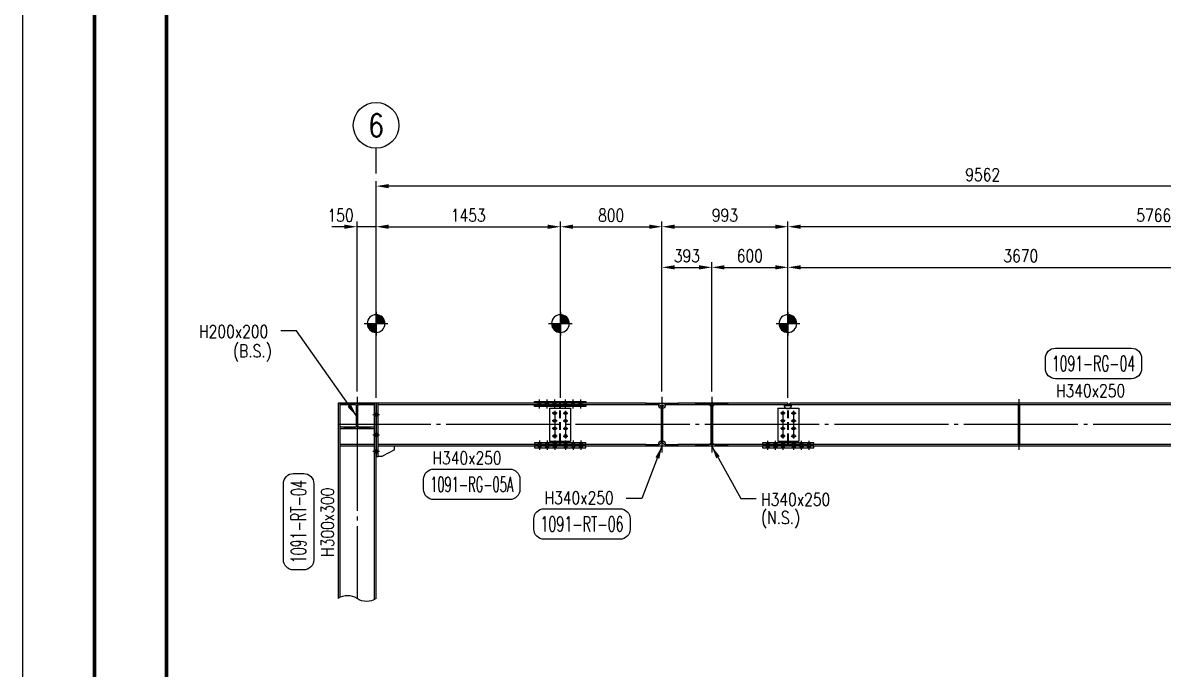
# Model space of a CAD drawing. Header units: millimetres. Extents: x 0 to 232280, y -26939 to 23794.
# Drawn here: x 198640 to 207628, y 13342 to 18436 of the extents above; entities that cross this region are included whole.
import ezdxf
from ezdxf.enums import TextEntityAlignment as Align

# ---------------------------------------------------------------- set-up
doc = ezdxf.new("R2010")
doc.units = ezdxf.units.MM
doc.header["$LTSCALE"] = 30
doc.linetypes.add('JNK-CENTER', pattern=[34, 30, -1.5, 1, -1.5])
doc.linetypes.add('JNK-HIDDEN', pattern=[3, 2, -1])
for name, color, linetype in [('CEN-R', 1, 'JNK-CENTER'), ('CON-C', 4, 'Continuous'), ('CON-G', 3, 'Continuous'), ('CON-W', 7, 'Continuous'), ('CON-Y', 2, 'Continuous'), ('CONT-Y', 2, 'Continuous'), ('Dim-W', 7, 'Continuous'), ('HID-Y', 2, 'JNK-HIDDEN'), ('STL-OBJT', 7, 'Continuous')]:
    doc.layers.add(name, color=color, linetype=linetype)
doc.styles.add('SIMPLEX', font='simplex.shx', dxfattribs={"width": 0.8})
doc.dimstyles.new('DIM40', dxfattribs={"dimscale": 40, "dimtxt": 2.5, "dimasz": 2.5, "dimexe": 1, "dimexo": 1, "dimgap": 1, "dimtad": 1, "dimdec": 0, "dimdsep": 46, "dimtxsty": 'SIMPLEX', "dimcen": 0, "dimclrd": 7, "dimclre": 7, "dimclrt": 2, "dimadec": 1, "dimazin": 2, "dimtfac": 1, "dimtdec": 0, "dimtix": 1, "dimtmove": 2, "dimatfit": 2, "dimfxl": 1, "dimtolj": 1, "dimtzin": 0, "dimarcsym": 1})

# ---------------------------------------------------------------- blocks, each defined once
blk = doc.blocks.new('TITLE')
at = {"color": 7}
blk.add_line((0, 0), (0, 594.85), dxfattribs=at)
at = {"color": 7, "const_width": 0.707}
for points in [[(14.15, 577.17), (14.15, 17.68)], [(28.29, 17.68), (28.29, 577.52)]]:
    blk.add_lwpolyline(points, dxfattribs=at)
blk = doc.blocks.new('col-row')
at = {"layer": 'CON-Y'}
blk.add_line((-3, 0), (-8, 0), dxfattribs=at)
blk.add_circle((-12.5, 0), 4.5, dxfattribs=at)
at = {"layer": 'CON-C', "style": 'SIMPLEX', "width": 0.8}
blk.add_attdef('A', text='', height=4.5, dxfattribs=at).set_placement((-12.5, 0), align=Align.MIDDLE_CENTER)
blk = doc.blocks.new('DUCT-TAG')
at = {"layer": 'CON-G'}
blk.add_lwpolyline([(-9.49, -1), (-9.49, 1, -0.414214), (-7.49, 3), (7.49, 3, -0.414214), (9.49, 1), (9.49, -1, -0.414214), (7.49, -3), (-7.49, -3, -0.414214)], format="xyb", close=True, dxfattribs=at)
at = {"layer": 'CON-G', "style": 'SIMPLEX', "width": 1.246304}
blk.add_attdef('NAME', text='', height=3, dxfattribs=at).set_placement((-8.19, -1.5), (8.19, -1.5), align=Align.FIT)
at = {"layer": 'CON-Y', "style": 'SIMPLEX'}
blk.add_attdef('ELEVATION', text='', height=2, dxfattribs=at).set_placement((0, -6.02), align=Align.CENTER)
blk = doc.blocks.new('A$C1D9C7FCA')
at = {"layer": 'CON-W'}
h = blk.add_hatch(color=256, dxfattribs=at)
h.paths.add_polyline_path([(40, 28.3), (40, 16.3), (28.5, 16.3), (28.5, 28.3)])
h.paths.add_polyline_path([(51.5, 28.3), (51.5, 16.3), (40, 16.3), (40, 28.3)])
h.paths.add_polyline_path([(51.5, 28.3), (40, 28.3), (40, 42.3), (51.5, 42.3)])
h.paths.add_polyline_path([(40, 28.3), (28.5, 28.3), (28.5, 42.3), (40, 42.3)])
h.paths.add_polyline_path([(40, 42.3), (28.5, 42.3), (28.5, 54.3), (40, 54.3)])
h.paths.add_polyline_path([(51.5, 42.3), (40, 42.3), (40, 54.3), (51.5, 54.3)])
h = blk.add_hatch(color=256, dxfattribs=at)
h.paths.add_polyline_path([(100, 28.3), (100, 16.3), (88.5, 16.3), (88.5, 28.3)])
h.paths.add_polyline_path([(111.5, 28.3), (111.5, 16.3), (100, 16.3), (100, 28.3)])
h.paths.add_polyline_path([(111.5, 28.3), (100, 28.3), (100, 42.3), (111.5, 42.3)])
h.paths.add_polyline_path([(100, 28.3), (88.5, 28.3), (88.5, 42.3), (100, 42.3)])
h.paths.add_polyline_path([(100, 42.3), (88.5, 42.3), (88.5, 54.3), (100, 54.3)])
h.paths.add_polyline_path([(111.5, 42.3), (100, 42.3), (100, 54.3), (111.5, 54.3)])
h = blk.add_hatch(color=256, dxfattribs=at)
h.paths.add_polyline_path([(160, 28.3), (160, 16.3), (148.5, 16.3), (148.5, 28.3)])
h.paths.add_polyline_path([(171.5, 28.3), (171.5, 16.3), (160, 16.3), (160, 28.3)])
h.paths.add_polyline_path([(171.5, 28.3), (160, 28.3), (160, 42.3), (171.5, 42.3)])
h.paths.add_polyline_path([(160, 28.3), (148.5, 28.3), (148.5, 42.3), (160, 42.3)])
h.paths.add_polyline_path([(160, 42.3), (148.5, 42.3), (148.5, 54.3), (160, 54.3)])
h.paths.add_polyline_path([(171.5, 42.3), (160, 42.3), (160, 54.3), (171.5, 54.3)])
h = blk.add_hatch(color=256, dxfattribs=at)
h.paths.add_polyline_path([(245, 28.3), (245, 16.3), (233.5, 16.3), (233.5, 28.3)])
h.paths.add_polyline_path([(256.5, 28.3), (256.5, 16.3), (245, 16.3), (245, 28.3)])
h.paths.add_polyline_path([(256.5, 28.3), (245, 28.3), (245, 42.3), (256.5, 42.3)])
h.paths.add_polyline_path([(245, 28.3), (233.5, 28.3), (233.5, 42.3), (245, 42.3)])
h.paths.add_polyline_path([(245, 42.3), (233.5, 42.3), (233.5, 54.3), (245, 54.3)])
h.paths.add_polyline_path([(256.5, 42.3), (245, 42.3), (245, 54.3), (256.5, 54.3)])
h = blk.add_hatch(color=256, dxfattribs=at)
h.paths.add_polyline_path([(305, 28.3), (305, 16.3), (293.5, 16.3), (293.5, 28.3)])
h.paths.add_polyline_path([(316.5, 28.3), (316.5, 16.3), (305, 16.3), (305, 28.3)])
h.paths.add_polyline_path([(316.5, 28.3), (305, 28.3), (305, 42.3), (316.5, 42.3)])
h.paths.add_polyline_path([(305, 28.3), (293.5, 28.3), (293.5, 42.3), (305, 42.3)])
h.paths.add_polyline_path([(305, 42.3), (293.5, 42.3), (293.5, 54.3), (305, 54.3)])
h.paths.add_polyline_path([(316.5, 42.3), (305, 42.3), (305, 54.3), (316.5, 54.3)])
h = blk.add_hatch(color=256, dxfattribs=at)
h.paths.add_polyline_path([(365, 28.3), (365, 16.3), (353.5, 16.3), (353.5, 28.3)])
h.paths.add_polyline_path([(376.5, 28.3), (376.5, 16.3), (365, 16.3), (365, 28.3)])
h.paths.add_polyline_path([(376.5, 28.3), (365, 28.3), (365, 42.3), (376.5, 42.3)])
h.paths.add_polyline_path([(365, 28.3), (353.5, 28.3), (353.5, 42.3), (365, 42.3)])
h.paths.add_polyline_path([(365, 42.3), (353.5, 42.3), (353.5, 54.3), (365, 54.3)])
h.paths.add_polyline_path([(376.5, 42.3), (365, 42.3), (365, 54.3), (376.5, 54.3)])
at = {"layer": 'CEN-R'}
for p, q in [((179.2, 288.3), (140.8, 288.3)), ((179.2, 288.3), (140.8, 288.3)), ((160, 307.4), (160, 89.1)), ((225.8, 288.3), (264.2, 288.3)), ((225.8, 288.3), (264.2, 288.3)), ((245, 307.4), (245, 89.1)), ((179.2, 228.3), (140.8, 228.3)), ((225.8, 228.3), (264.2, 228.3)), ((179.2, 168.3), (140.8, 168.3)), ((179.2, 108.3), (140.8, 108.3)), ((179.2, 108.3), (140.8, 108.3)), ((160, 127.4), (160, 89.1)), ((225.8, 168.3), (264.2, 168.3)), ((225.8, 108.3), (264.2, 108.3)), ((225.8, 108.3), (264.2, 108.3)), ((245, 127.4), (245, 89.1)), ((40, 71.7), (40, 0)), ((100, 71.7), (100, 0)), ((160, 71.7), (160, 0)), ((245, 71.7), (245, 0)), ((305, 71.7), (305, 0)), ((365, 71.7), (365, 0))]:
    blk.add_line(p, q, dxfattribs=at)
at = {"layer": 'CON-G'}
for p, q in [((200, 354.3), (200, 368.3)), ((205, 356.3), (217.4, 368.3)), ((120, 328.3), (285, 328.3)), ((120, 328.3), (120, 68.3)), ((175, 354.3), (175, 348.3)), ((175, 348.3), (225, 348.3)), ((205, 354.3), (205, 356.3)), ((225, 354.3), (225, 348.3)), ((285, 328.3), (285, 68.3)), ((120, 68.3), (285, 68.3)), ((200, 54.3), (200, 68.3)), ((205, 54.3), (205, 68.3))]:
    blk.add_line(p, q, dxfattribs=at)
for points in [[(0, 42.3), (405, 42.3), (405, 54.3), (0, 54.3)], [(0, 16.3), (405, 16.3), (405, 28.3), (0, 28.3)]]:
    blk.add_lwpolyline(points, close=True, dxfattribs=at)
for centre in [(160, 288.3), (245, 288.3), (160, 228.3), (160, 168.3), (245, 228.3), (245, 168.3), (160, 108.3), (245, 108.3)]:
    blk.add_circle(centre, 11.5, dxfattribs=at)
for start, end in [(180, 240.07357), (299.92643, 0)]:
    blk.add_arc((200, 354.3), 30, start, end, dxfattribs=at)
at = {"layer": 'HID-Y'}
for p, q in [((200, 68.3), (200, 324.3)), ((205, 68.3), (205, 324.7)), ((28.5, 54.3), (28.5, 16.3)), ((51.5, 54.3), (51.5, 16.3)), ((88.5, 54.3), (88.5, 16.3)), ((111.5, 54.3), (111.5, 16.3)), ((148.5, 54.3), (148.5, 16.3)), ((171.5, 54.3), (171.5, 16.3)), ((200, 28.3), (200, 54.3)), ((205, 28.3), (205, 54.3)), ((233.5, 54.3), (233.5, 16.3)), ((256.5, 54.3), (256.5, 16.3)), ((293.5, 54.3), (293.5, 16.3)), ((316.5, 54.3), (316.5, 16.3)), ((353.5, 54.3), (353.5, 16.3)), ((376.5, 54.3), (376.5, 16.3))]:
    blk.add_line(p, q, dxfattribs=at)
for start, end in [(240.07357, 270), (279.59407, 299.92643)]:
    blk.add_arc((200, 354.3), 30, start, end, dxfattribs=at)
blk = doc.blocks.new('340X250 S')
at = {"layer": 'CON-W'}
h = blk.add_hatch(color=256, dxfattribs=at)
h.paths.add_polyline_path([(382948.4, -27473.5), (382948.4, -27461.5), (382936.9, -27461.5), (382936.9, -27473.5)])
h.paths.add_polyline_path([(382959.9, -27473.5), (382959.9, -27461.5), (382948.4, -27461.5), (382948.4, -27473.5)])
h.paths.add_polyline_path([(382959.9, -27473.5), (382948.4, -27473.5), (382948.4, -27487.5), (382959.9, -27487.5)])
h.paths.add_polyline_path([(382948.4, -27473.5), (382936.9, -27473.5), (382936.9, -27487.5), (382948.4, -27487.5)])
h.paths.add_polyline_path([(382948.4, -27487.5), (382936.9, -27487.5), (382936.9, -27499.5), (382948.4, -27499.5)])
h.paths.add_polyline_path([(382959.9, -27487.5), (382948.4, -27487.5), (382948.4, -27499.5), (382959.9, -27499.5)])
h = blk.add_hatch(color=256, dxfattribs=at)
h.paths.add_polyline_path([(383008.4, -27473.5), (383008.4, -27461.5), (382996.9, -27461.5), (382996.9, -27473.5)])
h.paths.add_polyline_path([(383019.9, -27473.5), (383019.9, -27461.5), (383008.4, -27461.5), (383008.4, -27473.5)])
h.paths.add_polyline_path([(383019.9, -27473.5), (383008.4, -27473.5), (383008.4, -27487.5), (383019.9, -27487.5)])
h.paths.add_polyline_path([(383008.4, -27473.5), (382996.9, -27473.5), (382996.9, -27487.5), (383008.4, -27487.5)])
h.paths.add_polyline_path([(383008.4, -27487.5), (382996.9, -27487.5), (382996.9, -27499.5), (383008.4, -27499.5)])
h.paths.add_polyline_path([(383019.9, -27487.5), (383008.4, -27487.5), (383008.4, -27499.5), (383019.9, -27499.5)])
h = blk.add_hatch(color=256, dxfattribs=at)
h.paths.add_polyline_path([(383068.4, -27473.5), (383068.4, -27461.5), (383056.9, -27461.5), (383056.9, -27473.5)])
h.paths.add_polyline_path([(383079.9, -27473.5), (383079.9, -27461.5), (383068.4, -27461.5), (383068.4, -27473.5)])
h.paths.add_polyline_path([(383079.9, -27473.5), (383068.4, -27473.5), (383068.4, -27487.5), (383079.9, -27487.5)])
h.paths.add_polyline_path([(383068.4, -27473.5), (383056.9, -27473.5), (383056.9, -27487.5), (383068.4, -27487.5)])
h.paths.add_polyline_path([(383068.4, -27487.5), (383056.9, -27487.5), (383056.9, -27499.5), (383068.4, -27499.5)])
h.paths.add_polyline_path([(383079.9, -27487.5), (383068.4, -27487.5), (383068.4, -27499.5), (383079.9, -27499.5)])
h = blk.add_hatch(color=256, dxfattribs=at)
h.paths.add_polyline_path([(383153.4, -27473.5), (383153.4, -27461.5), (383141.9, -27461.5), (383141.9, -27473.5)])
h.paths.add_polyline_path([(383164.9, -27473.5), (383164.9, -27461.5), (383153.4, -27461.5), (383153.4, -27473.5)])
h.paths.add_polyline_path([(383164.9, -27473.5), (383153.4, -27473.5), (383153.4, -27487.5), (383164.9, -27487.5)])
h.paths.add_polyline_path([(383153.4, -27473.5), (383141.9, -27473.5), (383141.9, -27487.5), (383153.4, -27487.5)])
h.paths.add_polyline_path([(383153.4, -27487.5), (383141.9, -27487.5), (383141.9, -27499.5), (383153.4, -27499.5)])
h.paths.add_polyline_path([(383164.9, -27487.5), (383153.4, -27487.5), (383153.4, -27499.5), (383164.9, -27499.5)])
h = blk.add_hatch(color=256, dxfattribs=at)
h.paths.add_polyline_path([(383213.4, -27473.5), (383213.4, -27461.5), (383201.9, -27461.5), (383201.9, -27473.5)])
h.paths.add_polyline_path([(383224.9, -27473.5), (383224.9, -27461.5), (383213.4, -27461.5), (383213.4, -27473.5)])
h.paths.add_polyline_path([(383224.9, -27473.5), (383213.4, -27473.5), (383213.4, -27487.5), (383224.9, -27487.5)])
h.paths.add_polyline_path([(383213.4, -27473.5), (383201.9, -27473.5), (383201.9, -27487.5), (383213.4, -27487.5)])
h.paths.add_polyline_path([(383213.4, -27487.5), (383201.9, -27487.5), (383201.9, -27499.5), (383213.4, -27499.5)])
h.paths.add_polyline_path([(383224.9, -27487.5), (383213.4, -27487.5), (383213.4, -27499.5), (383224.9, -27499.5)])
h = blk.add_hatch(color=256, dxfattribs=at)
h.paths.add_polyline_path([(383273.4, -27473.5), (383273.4, -27461.5), (383261.9, -27461.5), (383261.9, -27473.5)])
h.paths.add_polyline_path([(383284.9, -27473.5), (383284.9, -27461.5), (383273.4, -27461.5), (383273.4, -27473.5)])
h.paths.add_polyline_path([(383284.9, -27473.5), (383273.4, -27473.5), (383273.4, -27487.5), (383284.9, -27487.5)])
h.paths.add_polyline_path([(383273.4, -27473.5), (383261.9, -27473.5), (383261.9, -27487.5), (383273.4, -27487.5)])
h.paths.add_polyline_path([(383273.4, -27487.5), (383261.9, -27487.5), (383261.9, -27499.5), (383273.4, -27499.5)])
h.paths.add_polyline_path([(383284.9, -27487.5), (383273.4, -27487.5), (383273.4, -27499.5), (383284.9, -27499.5)])
h = blk.add_hatch(color=256, dxfattribs=at)
h.paths.add_polyline_path([(382948.4, -27813.5), (382948.4, -27825.5), (382936.9, -27825.5), (382936.9, -27813.5)])
h.paths.add_polyline_path([(382959.9, -27813.5), (382959.9, -27825.5), (382948.4, -27825.5), (382948.4, -27813.5)])
h.paths.add_polyline_path([(382959.9, -27813.5), (382948.4, -27813.5), (382948.4, -27799.5), (382959.9, -27799.5)])
h.paths.add_polyline_path([(382948.4, -27813.5), (382936.9, -27813.5), (382936.9, -27799.5), (382948.4, -27799.5)])
h.paths.add_polyline_path([(382948.4, -27799.5), (382936.9, -27799.5), (382936.9, -27787.5), (382948.4, -27787.5)])
h.paths.add_polyline_path([(382959.9, -27799.5), (382948.4, -27799.5), (382948.4, -27787.5), (382959.9, -27787.5)])
h = blk.add_hatch(color=256, dxfattribs=at)
h.paths.add_polyline_path([(383008.4, -27813.5), (383008.4, -27825.5), (382996.9, -27825.5), (382996.9, -27813.5)])
h.paths.add_polyline_path([(383019.9, -27813.5), (383019.9, -27825.5), (383008.4, -27825.5), (383008.4, -27813.5)])
h.paths.add_polyline_path([(383019.9, -27813.5), (383008.4, -27813.5), (383008.4, -27799.5), (383019.9, -27799.5)])
h.paths.add_polyline_path([(383008.4, -27813.5), (382996.9, -27813.5), (382996.9, -27799.5), (383008.4, -27799.5)])
h.paths.add_polyline_path([(383008.4, -27799.5), (382996.9, -27799.5), (382996.9, -27787.5), (383008.4, -27787.5)])
h.paths.add_polyline_path([(383019.9, -27799.5), (383008.4, -27799.5), (383008.4, -27787.5), (383019.9, -27787.5)])
h = blk.add_hatch(color=256, dxfattribs=at)
h.paths.add_polyline_path([(383068.4, -27813.5), (383068.4, -27825.5), (383056.9, -27825.5), (383056.9, -27813.5)])
h.paths.add_polyline_path([(383079.9, -27813.5), (383079.9, -27825.5), (383068.4, -27825.5), (383068.4, -27813.5)])
h.paths.add_polyline_path([(383079.9, -27813.5), (383068.4, -27813.5), (383068.4, -27799.5), (383079.9, -27799.5)])
h.paths.add_polyline_path([(383068.4, -27813.5), (383056.9, -27813.5), (383056.9, -27799.5), (383068.4, -27799.5)])
h.paths.add_polyline_path([(383068.4, -27799.5), (383056.9, -27799.5), (383056.9, -27787.5), (383068.4, -27787.5)])
h.paths.add_polyline_path([(383079.9, -27799.5), (383068.4, -27799.5), (383068.4, -27787.5), (383079.9, -27787.5)])
h = blk.add_hatch(color=256, dxfattribs=at)
h.paths.add_polyline_path([(383153.4, -27813.5), (383153.4, -27825.5), (383141.9, -27825.5), (383141.9, -27813.5)])
h.paths.add_polyline_path([(383164.9, -27813.5), (383164.9, -27825.5), (383153.4, -27825.5), (383153.4, -27813.5)])
h.paths.add_polyline_path([(383164.9, -27813.5), (383153.4, -27813.5), (383153.4, -27799.5), (383164.9, -27799.5)])
h.paths.add_polyline_path([(383153.4, -27813.5), (383141.9, -27813.5), (383141.9, -27799.5), (383153.4, -27799.5)])
h.paths.add_polyline_path([(383153.4, -27799.5), (383141.9, -27799.5), (383141.9, -27787.5), (383153.4, -27787.5)])
h.paths.add_polyline_path([(383164.9, -27799.5), (383153.4, -27799.5), (383153.4, -27787.5), (383164.9, -27787.5)])
h = blk.add_hatch(color=256, dxfattribs=at)
h.paths.add_polyline_path([(383213.4, -27813.5), (383213.4, -27825.5), (383201.9, -27825.5), (383201.9, -27813.5)])
h.paths.add_polyline_path([(383224.9, -27813.5), (383224.9, -27825.5), (383213.4, -27825.5), (383213.4, -27813.5)])
h.paths.add_polyline_path([(383224.9, -27813.5), (383213.4, -27813.5), (383213.4, -27799.5), (383224.9, -27799.5)])
h.paths.add_polyline_path([(383213.4, -27813.5), (383201.9, -27813.5), (383201.9, -27799.5), (383213.4, -27799.5)])
h.paths.add_polyline_path([(383213.4, -27799.5), (383201.9, -27799.5), (383201.9, -27787.5), (383213.4, -27787.5)])
h.paths.add_polyline_path([(383224.9, -27799.5), (383213.4, -27799.5), (383213.4, -27787.5), (383224.9, -27787.5)])
h = blk.add_hatch(color=256, dxfattribs=at)
h.paths.add_polyline_path([(383273.4, -27813.5), (383273.4, -27825.5), (383261.9, -27825.5), (383261.9, -27813.5)])
h.paths.add_polyline_path([(383284.9, -27813.5), (383284.9, -27825.5), (383273.4, -27825.5), (383273.4, -27813.5)])
h.paths.add_polyline_path([(383284.9, -27813.5), (383273.4, -27813.5), (383273.4, -27799.5), (383284.9, -27799.5)])
h.paths.add_polyline_path([(383273.4, -27813.5), (383261.9, -27813.5), (383261.9, -27799.5), (383273.4, -27799.5)])
h.paths.add_polyline_path([(383273.4, -27799.5), (383261.9, -27799.5), (383261.9, -27787.5), (383273.4, -27787.5)])
h.paths.add_polyline_path([(383284.9, -27799.5), (383273.4, -27799.5), (383273.4, -27787.5), (383284.9, -27787.5)])
at = {"layer": 'CEN-R'}
for p, q in [((382948.4, -27517), (382948.4, -27445.2)), ((383008.4, -27517), (383008.4, -27445.2)), ((383068.4, -27517), (383068.4, -27445.2)), ((383153.4, -27517), (383153.4, -27445.2)), ((383213.4, -27517), (383213.4, -27445.2)), ((383273.4, -27517), (383273.4, -27445.2)), ((383087.5, -27553.5), (383049.2, -27553.5)), ((383087.5, -27553.5), (383049.2, -27553.5)), ((383068.4, -27534.3), (383068.4, -27752.7)), ((383134.2, -27553.5), (383172.5, -27553.5)), ((383134.2, -27553.5), (383172.5, -27553.5)), ((383153.4, -27534.3), (383153.4, -27752.7)), ((383087.5, -27613.5), (383049.2, -27613.5)), ((383087.5, -27673.5), (383049.2, -27673.5)), ((383134.2, -27613.5), (383172.5, -27613.5)), ((383134.2, -27673.5), (383172.5, -27673.5)), ((382948.4, -27770), (382948.4, -27841.8)), ((383008.4, -27770), (383008.4, -27841.8)), ((383087.5, -27733.5), (383049.2, -27733.5)), ((383087.5, -27733.5), (383049.2, -27733.5)), ((383068.4, -27714.3), (383068.4, -27752.7)), ((383068.4, -27770), (383068.4, -27841.8)), ((383134.2, -27733.5), (383172.5, -27733.5)), ((383134.2, -27733.5), (383172.5, -27733.5)), ((383153.4, -27714.3), (383153.4, -27752.7)), ((383153.4, -27770), (383153.4, -27841.8)), ((383213.4, -27770), (383213.4, -27841.8)), ((383273.4, -27770), (383273.4, -27841.8))]:
    blk.add_line(p, q, dxfattribs=at)
at = {"layer": 'CON-G'}
for p, q in [((383108.4, -27513.5), (383108.4, -27499.5)), ((383113.4, -27513.5), (383113.4, -27499.5)), ((383028.4, -27513.5), (383193.4, -27513.5)), ((383028.4, -27513.5), (383028.4, -27773.5)), ((383193.4, -27513.5), (383193.4, -27773.5)), ((383028.4, -27773.5), (383193.4, -27773.5)), ((383108.4, -27787.5), (383108.4, -27773.5)), ((383113.4, -27787.5), (383113.4, -27773.5))]:
    blk.add_line(p, q, dxfattribs=at)
for points in [[(382908.4, -27461.5), (383313.4, -27461.5), (383313.4, -27473.5), (382908.4, -27473.5)], [(382908.4, -27487.5), (383313.4, -27487.5), (383313.4, -27499.5), (382908.4, -27499.5)], [(382908.4, -27799.5), (383313.4, -27799.5), (383313.4, -27787.5), (382908.4, -27787.5)], [(382908.4, -27825.5), (383313.4, -27825.5), (383313.4, -27813.5), (382908.4, -27813.5)]]:
    blk.add_lwpolyline(points, close=True, dxfattribs=at)
for centre in [(383068.4, -27553.5), (383153.4, -27553.5), (383068.4, -27613.5), (383068.4, -27673.5), (383153.4, -27613.5), (383153.4, -27673.5), (383068.4, -27733.5), (383153.4, -27733.5)]:
    blk.add_circle(centre, 11.5, dxfattribs=at)
at = {"layer": 'HID-Y'}
for p, q in [((382936.9, -27499.5), (382936.9, -27461.5)), ((382959.9, -27499.5), (382959.9, -27461.5)), ((382996.9, -27499.5), (382996.9, -27461.5)), ((383019.9, -27499.5), (383019.9, -27461.5)), ((383056.9, -27499.5), (383056.9, -27461.5)), ((383079.9, -27499.5), (383079.9, -27461.5)), ((383108.4, -27499.5), (383108.4, -27473.5)), ((383113.4, -27499.5), (383113.4, -27473.5)), ((383141.9, -27499.5), (383141.9, -27461.5)), ((383164.9, -27499.5), (383164.9, -27461.5)), ((383201.9, -27499.5), (383201.9, -27461.5)), ((383224.9, -27499.5), (383224.9, -27461.5)), ((383261.9, -27499.5), (383261.9, -27461.5)), ((383284.9, -27499.5), (383284.9, -27461.5)), ((383108.4, -27773.5), (383108.4, -27513.5)), ((383113.4, -27773.5), (383113.4, -27513.5)), ((382936.9, -27787.5), (382936.9, -27825.5)), ((382959.9, -27787.5), (382959.9, -27825.5)), ((382996.9, -27787.5), (382996.9, -27825.5)), ((383019.9, -27787.5), (383019.9, -27825.5)), ((383056.9, -27787.5), (383056.9, -27825.5)), ((383079.9, -27787.5), (383079.9, -27825.5)), ((383108.4, -27813.5), (383108.4, -27787.5)), ((383113.4, -27813.5), (383113.4, -27787.5)), ((383141.9, -27787.5), (383141.9, -27825.5)), ((383164.9, -27787.5), (383164.9, -27825.5)), ((383201.9, -27787.5), (383201.9, -27825.5)), ((383224.9, -27787.5), (383224.9, -27825.5)), ((383261.9, -27787.5), (383261.9, -27825.5)), ((383284.9, -27787.5), (383284.9, -27825.5))]:
    blk.add_line(p, q, dxfattribs=at)
blk = doc.blocks.new('A$C3CA24AEC')
at = {"layer": 'CEN-R'}
blk.add_line((6, 400), (6, 0), dxfattribs=at)
at = {"layer": 'CON-G'}
for p, q in [((0, 356), (0, 44)), ((12, 356), (12, 44))]:
    blk.add_line(p, q, dxfattribs=at)
blk = doc.blocks.new('FS-MARK')
h = blk.add_hatch(color=256)
edge = h.paths.add_edge_path()
edge.add_arc((0, 0), 1.75, 90, 180)
edge.add_line((-1.75, 0), (0, 0))
edge.add_line((0, 0), (0, 1.75))
h = blk.add_hatch(color=256)
edge = h.paths.add_edge_path()
edge.add_line((0, 0), (0, -1.75))
edge.add_arc((0, 0), 1.75, 270, 360)
edge.add_line((1.75, 0), (0, 0))
for p, q in [((0, 2.33), (0, -2.33)), ((2.33, 0), (-2.33, 0))]:
    blk.add_line(p, q)
blk.add_circle((0, 0), 1.75)
at = {"layer": 'CON-Y', "style": 'SIMPLEX', "width": 0.8}
blk.add_attdef('F.S.', (3.19, 1), '', height=2.5, dxfattribs=at)
blk = doc.blocks.new('*D2430')
at = {"layer": 'DEFPOINTS', "color": 0, "transparency": 16777216}
for p in [(204670.4, 16828.5), (204670.4, 15439.1), (210436.4, 15439.1)]:
    blk.add_point(p, dxfattribs=at)
at = {"layer": 'Dim-W', "color": 7, "linetype": 'ByBlock', "lineweight": -2, "transparency": 16777216}
for p, q in [((204670.4, 15479.1), (204670.4, 16868.5)), ((210336.4, 16828.5), (204770.4, 16828.5)), ((210436.4, 15479.1), (210436.4, 16868.5))]:
    blk.add_line(p, q, dxfattribs=at)
at = {"layer": 'Dim-W', "color": 7, "transparency": 16777216}
for points in [[(204770.4, 16845.2), (204770.4, 16811.8), (204670.4, 16828.5)], [(210336.4, 16845.2), (210336.4, 16811.8), (210436.4, 16828.5)]]:
    blk.add_solid(points, dxfattribs=at)
at = {"layer": 'Dim-W', "color": 2, "transparency": 16777216, "insert": (207553.4, 16918.5), "char_height": 100, "attachment_point": 5, "style": 'SIMPLEX'}
blk.add_mtext('\\A1;5766', dxfattribs=at)
blk = doc.blocks.new('*D2431')
at = {"layer": 'DEFPOINTS', "color": 0, "transparency": 16777216}
for p in [(201274.4, 16828.5), (201274.4, 15489.1), (201424.4, 15439.1)]:
    blk.add_point(p, dxfattribs=at)
at = {"layer": 'Dim-W', "color": 7, "linetype": 'ByBlock', "lineweight": -2, "transparency": 16777216}
for p, q in [((201174.4, 16828.5), (201074.4, 16828.5)), ((201274.4, 15529.1), (201274.4, 16868.5)), ((201424.4, 16828.5), (201274.4, 16828.5)), ((201424.4, 15479.1), (201424.4, 16868.5)), ((201524.4, 16828.5), (201624.4, 16828.5))]:
    blk.add_line(p, q, dxfattribs=at)
at = {"layer": 'Dim-W', "color": 7, "transparency": 16777216}
for points in [[(201174.4, 16845.2), (201174.4, 16811.8), (201274.4, 16828.5)], [(201524.4, 16845.2), (201524.4, 16811.8), (201424.4, 16828.5)]]:
    blk.add_solid(points, dxfattribs=at)
at = {"layer": 'Dim-W', "color": 2, "transparency": 16777216, "insert": (201144.6, 16918.5), "char_height": 100, "attachment_point": 5, "style": 'SIMPLEX'}
blk.add_mtext('\\A1;150', dxfattribs=at)
blk = doc.blocks.new('*D2387')
at = {"layer": 'DEFPOINTS', "color": 0, "transparency": 16777216}
for p in [(203677.4, 16508.5), (204070.4, 16508.5), (204070.4, 15489.1)]:
    blk.add_point(p, dxfattribs=at)
at = {"layer": 'Dim-W', "color": 7, "linetype": 'ByBlock', "lineweight": -2, "transparency": 16777216}
for p, q in [((204070.4, 15529.1), (204070.4, 16548.5)), ((203777.4, 16508.5), (203970.4, 16508.5))]:
    blk.add_line(p, q, dxfattribs=at)
at = {"layer": 'Dim-W', "color": 7, "transparency": 16777216}
for points in [[(203777.4, 16525.2), (203777.4, 16491.8), (203677.4, 16508.5)], [(203970.4, 16525.2), (203970.4, 16491.8), (204070.4, 16508.5)]]:
    blk.add_solid(points, dxfattribs=at)
at = {"layer": 'Dim-W', "color": 2, "transparency": 16777216, "insert": (203873.9, 16598.5), "char_height": 100, "attachment_point": 5, "style": 'SIMPLEX'}
blk.add_mtext('\\A1;393', dxfattribs=at)
blk = doc.blocks.new('*D2388')
at = {"layer": 'DEFPOINTS', "color": 0, "transparency": 16777216}
for p in [(204070.4, 16508.5), (204670.4, 16508.5), (204670.4, 16508.5)]:
    blk.add_point(p, dxfattribs=at)
at = {"layer": 'Dim-W', "color": 7, "linetype": 'ByBlock', "lineweight": -2, "transparency": 16777216}
blk.add_line((204170.4, 16508.5), (204570.4, 16508.5), dxfattribs=at)
at = {"layer": 'Dim-W', "color": 7, "transparency": 16777216}
for points in [[(204170.4, 16525.2), (204170.4, 16491.8), (204070.4, 16508.5)], [(204570.4, 16525.2), (204570.4, 16491.8), (204670.4, 16508.5)]]:
    blk.add_solid(points, dxfattribs=at)
at = {"layer": 'Dim-W', "color": 2, "transparency": 16777216, "insert": (204370.4, 16598.5), "char_height": 100, "attachment_point": 5, "style": 'SIMPLEX'}
blk.add_mtext('\\A1;600', dxfattribs=at)
blk = doc.blocks.new('*D2389')
at = {"layer": 'DEFPOINTS', "color": 0, "transparency": 16777216}
for p in [(204670.4, 16508.5), (208340.4, 16508.5), (208340.4, 15489.1)]:
    blk.add_point(p, dxfattribs=at)
at = {"layer": 'Dim-W', "color": 7, "linetype": 'ByBlock', "lineweight": -2, "transparency": 16777216}
for p, q in [((208340.4, 15529.1), (208340.4, 16548.5)), ((204770.4, 16508.5), (208240.4, 16508.5))]:
    blk.add_line(p, q, dxfattribs=at)
at = {"layer": 'Dim-W', "color": 7, "transparency": 16777216}
for points in [[(204770.4, 16525.2), (204770.4, 16491.8), (204670.4, 16508.5)], [(208240.4, 16525.2), (208240.4, 16491.8), (208340.4, 16508.5)]]:
    blk.add_solid(points, dxfattribs=at)
at = {"layer": 'Dim-W', "color": 2, "transparency": 16777216, "insert": (206505.4, 16598.5), "char_height": 100, "attachment_point": 5, "style": 'SIMPLEX'}
blk.add_mtext('\\A1;3670', dxfattribs=at)
blk = doc.blocks.new('*D2434')
at = {"layer": 'DEFPOINTS', "color": 0, "transparency": 16777216}
for p in [(201424.4, 17148.5), (201424.4, 15439.1), (210986.4, 15439.1)]:
    blk.add_point(p, dxfattribs=at)
at = {"layer": 'Dim-W', "color": 7, "linetype": 'ByBlock', "lineweight": -2, "transparency": 16777216}
for p, q in [((201424.4, 15479.1), (201424.4, 17188.5)), ((210986.4, 15479.1), (210986.4, 17188.5)), ((210886.4, 17148.5), (201524.4, 17148.5))]:
    blk.add_line(p, q, dxfattribs=at)
at = {"layer": 'Dim-W', "color": 7, "transparency": 16777216}
for points in [[(201524.4, 17165.2), (201524.4, 17131.8), (201424.4, 17148.5)], [(210886.4, 17165.2), (210886.4, 17131.8), (210986.4, 17148.5)]]:
    blk.add_solid(points, dxfattribs=at)
at = {"layer": 'Dim-W', "color": 2, "transparency": 16777216, "insert": (206205.4, 17238.5), "char_height": 100, "attachment_point": 5, "style": 'SIMPLEX'}
blk.add_mtext('\\A1;9562', dxfattribs=at)
blk = doc.blocks.new('*D2276')
at = {"layer": 'DEFPOINTS', "color": 0, "transparency": 16777216}
for p in [(201424.4, 16828.5), (202877.4, 16828.5), (202877.4, 15439.1)]:
    blk.add_point(p, dxfattribs=at)
at = {"layer": 'Dim-W', "color": 7, "linetype": 'ByBlock', "lineweight": -2, "transparency": 16777216}
for p, q in [((201524.4, 16828.5), (202777.4, 16828.5)), ((202877.4, 15479.1), (202877.4, 16868.5))]:
    blk.add_line(p, q, dxfattribs=at)
at = {"layer": 'Dim-W', "color": 7, "transparency": 16777216}
for points in [[(201524.4, 16845.2), (201524.4, 16811.8), (201424.4, 16828.5)], [(202777.4, 16845.2), (202777.4, 16811.8), (202877.4, 16828.5)]]:
    blk.add_solid(points, dxfattribs=at)
at = {"layer": 'Dim-W', "color": 2, "transparency": 16777216, "insert": (202150.9, 16918.5), "char_height": 100, "attachment_point": 5, "style": 'SIMPLEX'}
blk.add_mtext('\\A1;1453', dxfattribs=at)
blk = doc.blocks.new('*D2277')
at = {"layer": 'DEFPOINTS', "color": 0, "transparency": 16777216}
for p in [(202877.4, 16828.5), (203677.4, 16828.5), (203677.4, 15489.1)]:
    blk.add_point(p, dxfattribs=at)
at = {"layer": 'Dim-W', "color": 7, "linetype": 'ByBlock', "lineweight": -2, "transparency": 16777216}
for p, q in [((202977.4, 16828.5), (203577.4, 16828.5)), ((203677.4, 15529.1), (203677.4, 16868.5))]:
    blk.add_line(p, q, dxfattribs=at)
at = {"layer": 'Dim-W', "color": 7, "transparency": 16777216}
for points in [[(202977.4, 16845.2), (202977.4, 16811.8), (202877.4, 16828.5)], [(203577.4, 16845.2), (203577.4, 16811.8), (203677.4, 16828.5)]]:
    blk.add_solid(points, dxfattribs=at)
at = {"layer": 'Dim-W', "color": 2, "transparency": 16777216, "insert": (203277.4, 16918.5), "char_height": 100, "attachment_point": 5, "style": 'SIMPLEX'}
blk.add_mtext('\\A1;800', dxfattribs=at)
blk = doc.blocks.new('*D2278')
at = {"layer": 'DEFPOINTS', "color": 0, "transparency": 16777216}
for p in [(203677.4, 16828.5), (204670.4, 16828.5), (204670.4, 16828.5)]:
    blk.add_point(p, dxfattribs=at)
at = {"layer": 'Dim-W', "color": 7, "linetype": 'ByBlock', "lineweight": -2, "transparency": 16777216}
blk.add_line((203777.4, 16828.5), (204570.4, 16828.5), dxfattribs=at)
at = {"layer": 'Dim-W', "color": 7, "transparency": 16777216}
for points in [[(203777.4, 16845.2), (203777.4, 16811.8), (203677.4, 16828.5)], [(204570.4, 16845.2), (204570.4, 16811.8), (204670.4, 16828.5)]]:
    blk.add_solid(points, dxfattribs=at)
at = {"layer": 'Dim-W', "color": 2, "transparency": 16777216, "insert": (204173.9, 16918.5), "char_height": 100, "attachment_point": 5, "style": 'SIMPLEX'}
blk.add_mtext('\\A1;993', dxfattribs=at)

msp = doc.modelspace()

# ---------------------------------------------------------------- hatches: boundary and pattern name
at = {"layer": 'CON-W'}
h = msp.add_hatch(color=256, dxfattribs=at)
h.paths.add_polyline_path([(201424.36, 15349.1), (201424.36, 15360.6), (201408.36, 15360.6), (201408.36, 15349.1)])
h.paths.add_polyline_path([(201440.36, 15349.1), (201440.36, 15360.6), (201424.36, 15360.6), (201424.36, 15349.1)])
h.paths.add_polyline_path([(201440.36, 15337.6), (201440.36, 15349.1), (201424.36, 15349.1), (201424.36, 15337.6)])
h.paths.add_polyline_path([(201424.36, 15337.6), (201424.36, 15349.1), (201408.36, 15349.1), (201408.36, 15337.6)])
h = msp.add_hatch(color=256, dxfattribs=at)
h.paths.add_polyline_path([(201424.36, 15200.6), (201408.36, 15200.6), (201408.36, 15189.1), (201424.36, 15189.1)])
h.paths.add_polyline_path([(201440.36, 15200.6), (201424.36, 15200.6), (201424.36, 15189.1), (201440.36, 15189.1)])
h.paths.add_polyline_path([(201440.36, 15189.1), (201424.36, 15189.1), (201424.36, 15177.6), (201440.36, 15177.6)])
h.paths.add_polyline_path([(201424.36, 15189.1), (201408.36, 15189.1), (201408.36, 15177.6), (201424.36, 15177.6)])
h = msp.add_hatch(color=256, dxfattribs=at)
h.paths.add_polyline_path([(201424.36, 15070.6), (201408.36, 15070.6), (201408.36, 15059.1), (201424.36, 15059.1)])
h.paths.add_polyline_path([(201440.36, 15070.6), (201424.36, 15070.6), (201424.36, 15059.1), (201440.36, 15059.1)])
h.paths.add_polyline_path([(201440.36, 15059.1), (201424.36, 15059.1), (201424.36, 15047.6), (201440.36, 15047.6)])
h.paths.add_polyline_path([(201424.36, 15059.1), (201408.36, 15059.1), (201408.36, 15047.6), (201424.36, 15047.6)])

# ---------------------------------------------------------------- linework, layer by layer
at = {"layer": 'CEN-R'}
for p, q in [((201274.36, 15489.1), (201274.36, 13898.29)), ((201274.36, 15489.1), (201274.36, 13919.52)), ((203677.36, 15489.1), (203677.36, 15049.1)), ((204070.36, 15489.1), (204070.36, 15049.1)), ((201398.36, 15349.1), (201450.36, 15349.1)), ((222256.36, 15269.1), (201124.36, 15269.1)), ((201398.36, 15189.1), (201450.36, 15189.1)), ((201398.36, 15059.1), (201450.36, 15059.1))]:
    msp.add_line(p, q, dxfattribs=at)
at = {"layer": 'CON-G'}
for p, q in [((201124.36, 15439.1), (201124.36, 13898.29)), ((201424.36, 15439.1), (201124.36, 15439.1)), ((201424.36, 15439.1), (201124.36, 15439.1)), ((201139.36, 15439.1), (201139.36, 13907.65)), ((201139.36, 15439.1), (201409.36, 15439.1)), ((201139.36, 15427.1), (201257.36, 15427.1)), ((201291.36, 15427.1), (201409.36, 15427.1)), ((201409.36, 15439.1), (201409.36, 13888.93)), ((201424.36, 13898.29), (201424.36, 15439.1)), ((203552.36, 15439.1), (201424.36, 15439.1)), ((203552.36, 15425.1), (201440.36, 15425.1)), ((204670.36, 15439.1), (203802.36, 15439.1)), ((211011.36, 15425.1), (203802.36, 15425.1)), ((210418.93, 15439.1), (204687.78, 15439.1)), ((201139.36, 15251.1), (201257.36, 15251.1)), ((201139.36, 15239.1), (201409.36, 15239.1)), ((201291.36, 15251.1), (201409.36, 15251.1)), ((201409.36, 15113.1), (201139.36, 15113.1)), ((203552.36, 15113.1), (201440.36, 15113.1)), ((211011.36, 15113.1), (203802.36, 15113.1)), ((201409.36, 15099.1), (201139.36, 15099.1)), ((203552.36, 15099.1), (201440.36, 15099.1)), ((201470.36, 15019.1), (201440.36, 15019.1)), ((201570.36, 15069.1), (201470.36, 15019.1)), ((201570.36, 15069.1), (201570.36, 15099.1)), ((211011.36, 15099.1), (203802.36, 15099.1))]:
    msp.add_line(p, q, dxfattribs=at)
for points in [[(201174.36, 15239.1), (201174.36, 15251.1), (201257.36, 15251.1, 0.4142136), (201270.36, 15264.1), (201270.36, 15414.1, 0.4142136), (201257.36, 15427.1), (201174.36, 15427.1), (201174.36, 15439.1), (201374.36, 15439.1), (201374.36, 15427.1), (201291.36, 15427.1, 0.4142136), (201278.36, 15414.1), (201278.36, 15264.1, 0.4142136), (201291.36, 15251.1), (201374.36, 15251.1), (201374.36, 15239.1)], [(203552.36, 15099.1), (203552.36, 15113.1), (203652.86, 15113.1, 0.4142136), (203672.86, 15133.1), (203672.86, 15405.1, 0.4142136), (203652.86, 15425.1), (203552.36, 15425.1), (203552.36, 15439.1), (203802.36, 15439.1), (203802.36, 15425.1), (203701.86, 15425.1, 0.4142136), (203681.86, 15405.1), (203681.86, 15133.1, 0.4142136), (203701.86, 15113.1), (203802.36, 15113.1), (203802.36, 15099.1)], [(203945.36, 15099.1), (203945.36, 15113.1), (204045.86, 15113.1, 0.4142136), (204065.86, 15133.1), (204065.86, 15405.1, 0.4142136), (204045.86, 15425.1), (203945.36, 15425.1), (203945.36, 15439.1), (204195.36, 15439.1), (204195.36, 15425.1), (204094.86, 15425.1, 0.4142136), (204074.86, 15405.1), (204074.86, 15133.1, 0.4142136), (204094.86, 15113.1), (204195.36, 15113.1), (204195.36, 15099.1)]]:
    msp.add_lwpolyline(points, format="xyb", close=True, dxfattribs=at)
msp.add_lwpolyline([(201440.36, 15439.1), (201424.36, 15439.1), (201424.36, 15019.1), (201440.36, 15019.1)], close=True, dxfattribs=at)
for centre, start, end in [((203672.86, 15425.1), 180, 270), ((203681.86, 15425.1), 270, 0), ((203672.86, 15113.1), 90, 180), ((203681.86, 15113.1), 0, 90)]:
    msp.add_arc(centre, 25, start, end, dxfattribs=at)
at = {"layer": 'CON-W'}
msp.add_lwpolyline([(201424.36, 13898.29, -0.2992863), (201274.36, 13898.29, 0.2992863), (201124.36, 13898.29)], format="xyb", dxfattribs=at)
at = {"layer": 'HID-Y'}
for p, q in [((201408.36, 15360.6), (201440.36, 15360.6)), ((201408.36, 15337.6), (201440.36, 15337.6)), ((201408.36, 15200.6), (201440.36, 15200.6)), ((201408.36, 15177.6), (201440.36, 15177.6)), ((201408.36, 15070.6), (201440.36, 15070.6)), ((201408.36, 15047.6), (201440.36, 15047.6))]:
    msp.add_line(p, q, dxfattribs=at)
at = {"layer": 'STL-OBJT'}
msp.add_line((203518.49, 14687.34), (203396.65, 14687.34), dxfattribs=at)

# ---------------------------------------------------------------- block references
at = {"linetype": 'ByBlock', "xscale": 39.99999999599994, "yscale": 39.99999999599994, "zscale": 39.99999999599994}
msp.add_blockref('TITLE', (198639.93, 0), dxfattribs=at)
at = {"layer": 'CON-G'}
msp.add_blockref('A$C3CA24AEC', (206484.36, 15069.1), dxfattribs=at)
at = {"layer": 'CON-W', "xscale": -40, "yscale": 40, "zscale": 40}
for p in [(201424.36, 16065.17), (202877.36, 16065.17), (204670.36, 16065.17)]:
    msp.add_blockref('FS-MARK', p, dxfattribs=at)
at = {"layer": 'CON-W'}
msp.add_blockref('340X250 S', (-180236, 42912.6), dxfattribs=at)
at = {"layer": 'CONT-Y'}
ref = msp.add_blockref('col-row', (201424.36, 17127.49), dxfattribs=dict(at, xscale=40, yscale=40, zscale=40, rotation=270))
ref.add_attrib('A', '6', dxfattribs={"layer": 'CON-C', "height": 180, "style": 'SIMPLEX', "width": 0.8}).set_placement((201424.36, 17627.49), align=Align.MIDDLE_CENTER)
at = {"layer": 'Dim-W'}
msp.add_blockref('A$C1D9C7FCA', (204470.36, 15070.83), dxfattribs=at)
at = {"layer": 'STL-OBJT'}
ref = msp.add_blockref('DUCT-TAG', (207078.7, 15751.09), dxfattribs=dict(at, xscale=40, yscale=40, zscale=40))
ref.add_attrib('NAME', '1091-RG-04', dxfattribs={"layer": 'CON-G', "height": 120, "style": 'SIMPLEX', "width": 0.570448}).set_placement((206751.1, 15691.09), (207406.3, 15691.09), align=Align.FIT)
ref = msp.add_blockref('DUCT-TAG', (200813.56, 14503.79), dxfattribs=dict(at, xscale=40, yscale=40, zscale=40, rotation=90.00000000000001))
ref.add_attrib('NAME', '1091-RT-04', dxfattribs={"layer": 'CON-G', "height": 120, "rotation": 90, "style": 'SIMPLEX', "width": 0.579091}).set_placement((200873.56, 14176.19), (200873.56, 14831.39), align=Align.FIT)
ref = msp.add_blockref('DUCT-TAG', (202178.48, 14798.56), dxfattribs=dict(at, xscale=40, yscale=40, zscale=40))
ref.add_attrib('NAME', '1091-RG-05A', dxfattribs={"layer": 'CON-G', "height": 120, "style": 'SIMPLEX', "width": 0.516486}).set_placement((201850.88, 14738.56), (202506.08, 14738.56), align=Align.FIT)
ref = msp.add_blockref('DUCT-TAG', (203047.29, 14485.74), dxfattribs=dict(at, xscale=40, yscale=40, zscale=40))
ref.add_attrib('NAME', '1091-RT-06', dxfattribs={"layer": 'CON-G', "height": 120, "style": 'SIMPLEX', "width": 0.585}).set_placement((202719.69, 14425.74), (203374.89, 14425.74), align=Align.FIT)

# ---------------------------------------------------------------- texts
at = {"layer": 'CON-Y', "style": 'SIMPLEX', "width": 0.8}
for s, p in [('H200x200', (200029.37, 15952.29)), ('(B.S.)', (200296.88, 15799.45)), ('H340x250', (206782.98, 15486.51)), ('H340x250', (201868.44, 14956.14)), ('H340x250', (202752.1, 14642.79)), ('H340x250', (204458.68, 14629.49)), ('(N.S.)', (204457.67, 14486.14))]:
    msp.add_text(s, height=100, dxfattribs=at).set_placement(p)
msp.add_text('H300x300', height=100, rotation=90, dxfattribs=at).set_placement((201091.71, 14227.4))

# ---------------------------------------------------------------- dimensions: what is measured, and where the dimension line sits
at = {"layer": 'Dim-W'}
dim = msp.add_linear_dim(base=(201424.36, 17148.49), p1=(210986.36, 15439.1), p2=(201424.36, 15439.1), angle=180, dimstyle='DIM40', dxfattribs=at)
dim.commit()
dim.dimension.update_dxf_attribs({"geometry": '*D2434', "text_midpoint": (206205.36, 17238.49)})
dim = msp.add_linear_dim(base=(201274.36, 16828.49), p1=(201424.36, 15439.1), p2=(201274.36, 15489.1), angle=180, dimstyle='DIM40', dxfattribs=at)
dim.commit()
dim.dimension.update_dxf_attribs({"geometry": '*D2431', "text_midpoint": (201144.64, 16918.49), "dimtype": 160})
for base, p1, p2, picture, middle in [((202877.36, 16828.49), (201424.36, 16828.49), (202877.36, 15439.1), '*D2276', (202150.86, 16918.49)), ((203677.36, 16828.49), (202877.36, 16828.49), (203677.36, 15489.1), '*D2277', (203277.36, 16918.49)), ((204670.36, 16828.49), (203677.36, 16828.49), (204670.36, 16828.49), '*D2278', (204173.86, 16918.49)), ((204670.36, 16828.49), (210436.36, 15439.1), (204670.36, 15439.1), '*D2430', (207553.36, 16918.49)), ((204070.36, 16508.49), (203677.36, 16508.49), (204070.36, 15489.1), '*D2387', (203873.86, 16598.49)), ((204670.36, 16508.49), (204070.36, 16508.49), (204670.36, 16508.49), '*D2388', (204370.36, 16598.49)), ((208340.36, 16508.49), (204670.36, 16508.49), (208340.36, 15489.1), '*D2389', (206505.36, 16598.49))]:
    dim = msp.add_linear_dim(base=base, p1=p1, p2=p2, dimstyle='DIM40', dxfattribs=at)
    dim.commit()
    dim.dimension.update_dxf_attribs({"geometry": picture, "text_midpoint": middle})

# ---------------------------------------------------------------- leaders
msp.add_leader([(203677.36, 15099.1), (203518.49, 14687.34)], dimstyle='DIM40', override={"dimgap": 1, "dimtad": 0}, dxfattribs=at)
at = {"layer": 'STL-OBJT'}
for points in [[(201270.36, 15337.01), (200795.77, 16007.75), (200673.92, 16007.75)], [(204070.36, 15099.1), (204298.14, 14687.34), (204419.99, 14687.34)]]:
    msp.add_leader(points, dimstyle='DIM40', dxfattribs=at)

doc.saveas('drawing.dxf')
